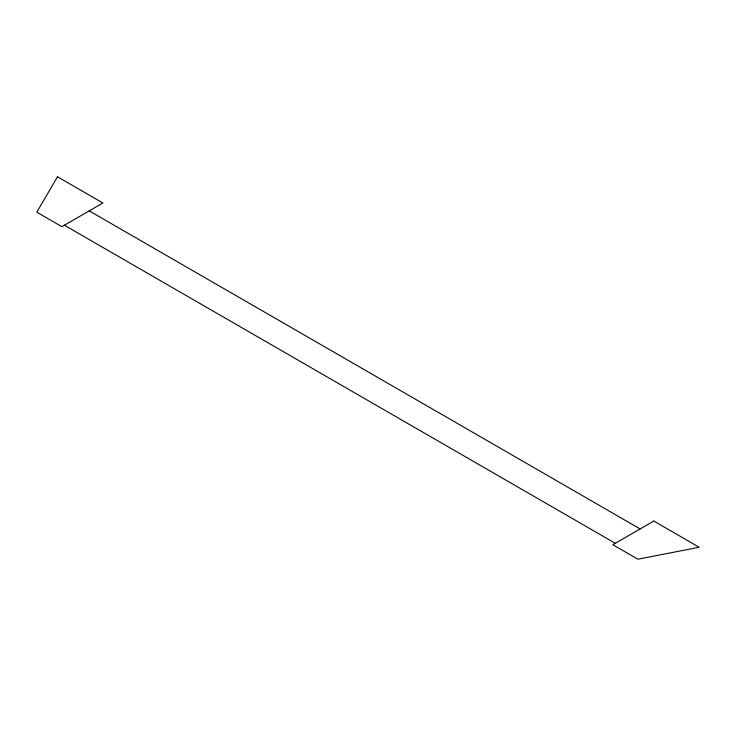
<?xml version="1.0" encoding="UTF-8"?>
<svg xmlns="http://www.w3.org/2000/svg" width="736" height="736" viewBox="0 0 736 736"><rect width="100%" height="100%" fill="white"/><g stroke="black" fill="none" stroke-linecap="round" stroke-linejoin="round"><path stroke-width="1.1" d="M89.222 210.873L640.145 528.945M64.382 225.225L615.296 543.297M57.5 176.787L36.8 212.17L61.898 226.66L102.893 202.989L57.5 176.787M653.816 521.06L612.812 544.732L637.91 559.213L699.2 547.262L653.816 521.06"/></g></svg>
